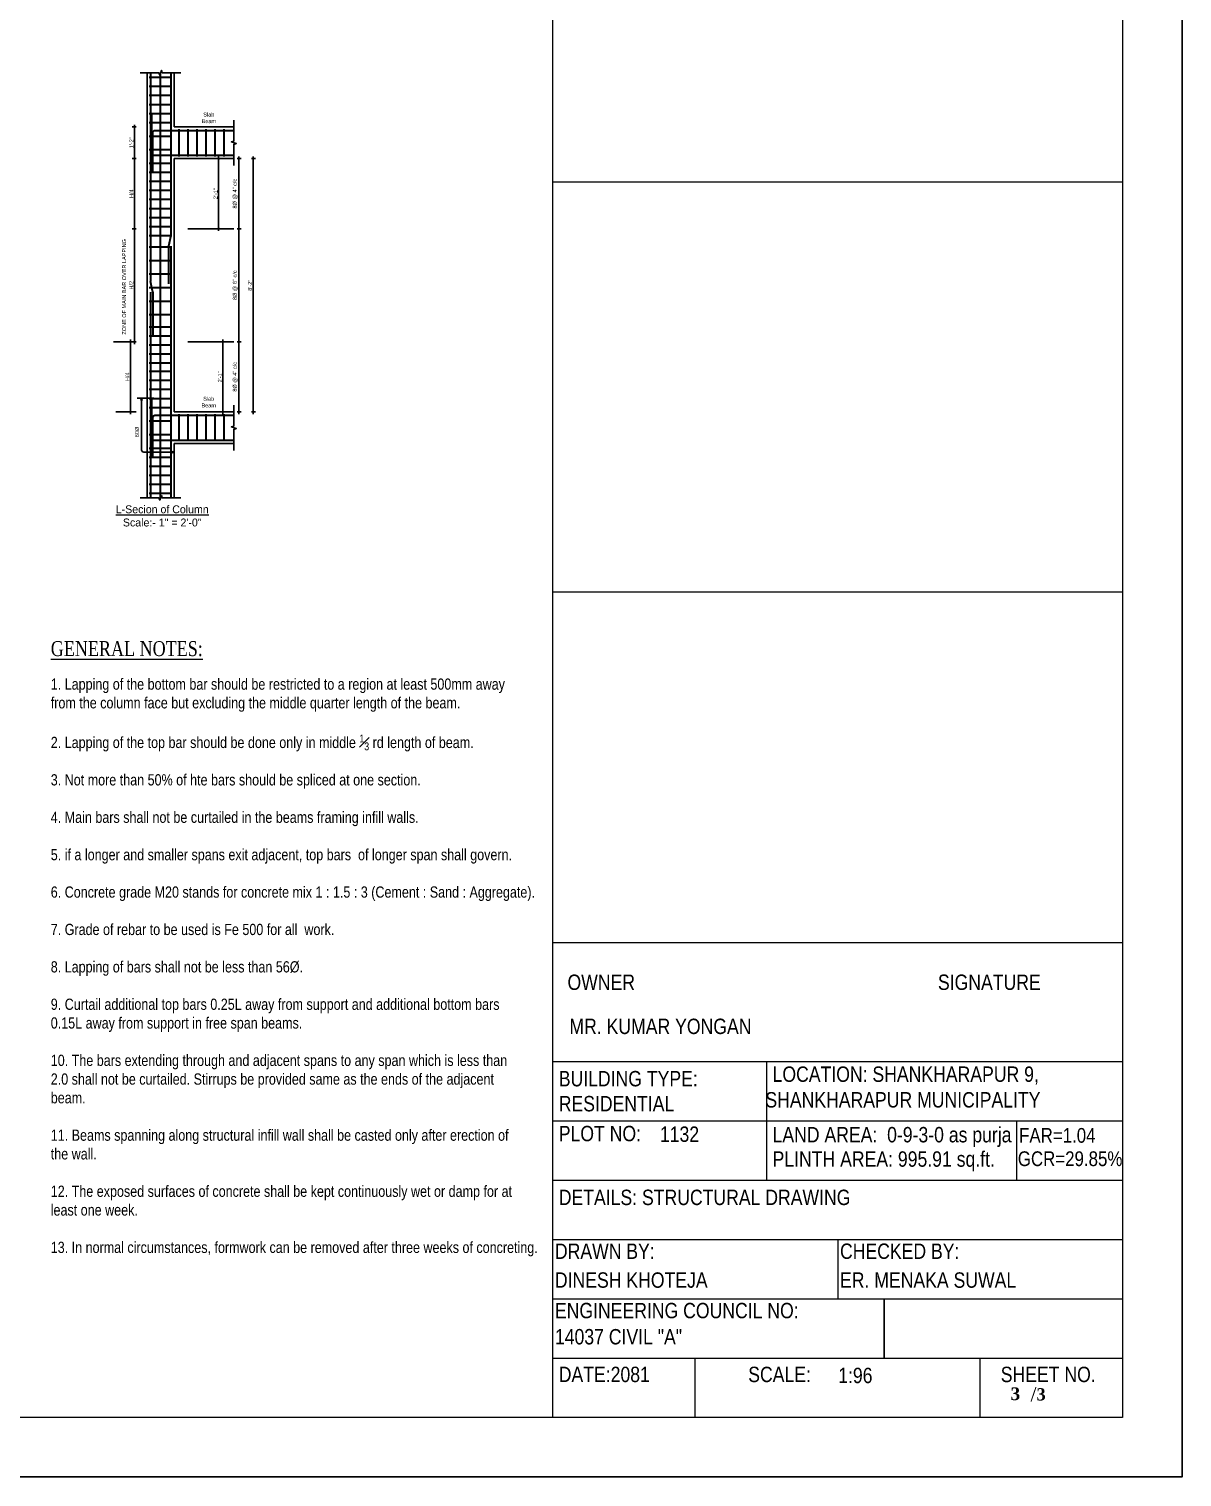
# Model space of a CAD drawing. Header units: inches. Extents: x -2812 to 9774, y -15726 to -746.
# Drawn here: x -534 to 366, y -15726 to -14597 of the extents above; entities that cross this region are included whole.
import ezdxf

# ---------------------------------------------------------------- set-up
doc = ezdxf.new("R2010")
doc.units = ezdxf.units.IN
doc.header["$LTSCALE"] = 17
doc.header["$MEASUREMENT"] = 0
for name, color, linetype in [('A-Wall', 7, 'Continuous'), ('Boundries', 240, 'Continuous'), ('break line', 142, 'Continuous'), ('concrete', 173, 'Continuous'), ('Dim', 1, 'Continuous')]:
    doc.layers.add(name, color=color, linetype=linetype)
for name, color, linetype, lineweight in [('ELE1', 3, 'Continuous', 9), ('Rebar', 250, 'Continuous', 30), ('STIRRUPS', 4, 'Continuous', 30), ('TEXT', 231, 'Continuous', 20), ('Text 0.200', 122, 'Continuous', 20)]:
    doc.layers.add(name, color=color, linetype=linetype, lineweight=lineweight)
doc.styles.add('1-96', font='arial.ttf', dxfattribs={"height": 7})
doc.styles.add('ordinary', font='ARIALN.TTF')
doc.styles.add('ROMANS', font='', dxfattribs={"width": 0.8, "height": 7})
doc.styles.get('ROMANS').set_extended_font_data('Raavi')
doc.dimstyles.new('4 times', dxfattribs={"dimtxt": 7, "dimasz": 7, "dimexe": 4, "dimexo": 1, "dimgap": 2, "dimtad": 1, "dimdec": 0, "dimlfac": 0.25, "dimzin": 0, "dimdsep": 46, "dimlunit": 4, "dimtxsty": '1-96', "dimblk": 'DOTSMALL', "dimcen": 3, "dimdle": 4, "dimclrd": 256, "dimclre": 256, "dimclrt": 6, "dimadec": 0, "dimazin": 0, "dimtfac": 1, "dimtdec": 0, "dimtix": 1, "dimtofl": 0, "dimtmove": 1, "dimatfit": 3, "dimfxl": 3, "dimfxlon": 1, "dimtolj": 1, "dimtzin": 0, "dimlwd": -1, "dimlwe": -1, "dimarcsym": 0})

# ---------------------------------------------------------------- blocks, each defined once
blk = doc.blocks.new('_DotSmall')
at = {"color": 0, "const_width": 0.5}
blk.add_lwpolyline([(-0.0625, 0, 1), (0.0625, 0, 1)], format="xyb", close=True, dxfattribs=at)
blk = doc.blocks.new('*D302')
at = {"layer": 'Defpoints', "color": 0, "transparency": 16777216}
for p in [(112.1, 655.9), (112.1, 207.9), (259.7, 207.9)]:
    blk.add_point(p, dxfattribs=at)
at = {"layer": 'Dim', "transparency": 16777216}
for p, q in [((256.7, 655.9), (263.7, 655.9)), ((259.7, 659.9), (259.7, 203.9)), ((256.7, 207.9), (263.7, 207.9))]:
    blk.add_line(p, q, dxfattribs=at)
at = {"layer": 'Dim', "transparency": 16777216, "xscale": 7, "yscale": 7, "zscale": 7}
for p, rotation in [((259.7, 655.9), 90), ((259.7, 207.9), 270)]:
    blk.add_blockref('_DotSmall', p, dxfattribs=dict(at, rotation=rotation))
at = {"layer": 'Dim', "color": 6, "transparency": 16777216, "insert": (254.1, 431.9), "char_height": 7, "attachment_point": 5, "rotation": 90, "style": '1-96'}
blk.add_mtext('\\A1;8\'-2"', dxfattribs=at)
blk = doc.blocks.new('*D303')
at = {"layer": 'Defpoints', "color": 0, "transparency": 16777216}
for p in [(119.9, 655.9), (119.9, 531.9), (234.4, 531.9)]:
    blk.add_point(p, dxfattribs=at)
at = {"layer": 'Dim', "transparency": 16777216}
for p, q in [((231.4, 655.9), (238.4, 655.9)), ((234.4, 659.9), (234.4, 527.9)), ((231.4, 531.9), (238.4, 531.9))]:
    blk.add_line(p, q, dxfattribs=at)
at = {"layer": 'Dim', "transparency": 16777216, "xscale": 7, "yscale": 7, "zscale": 7}
for p, rotation in [((234.4, 655.9), 90), ((234.4, 531.9), 270)]:
    blk.add_blockref('_DotSmall', p, dxfattribs=dict(at, rotation=rotation))
at = {"layer": 'Dim', "color": 6, "transparency": 16777216, "insert": (227.8, 593.9), "char_height": 7, "attachment_point": 5, "rotation": 90, "style": '1-96'}
blk.add_mtext('\\A1;8%%C @ 4" c/c', dxfattribs=at)
blk = doc.blocks.new('*D304')
at = {"layer": 'Defpoints', "color": 0, "transparency": 16777216}
for p in [(119.9, 531.9), (119.9, 331.9), (234.4, 331.9)]:
    blk.add_point(p, dxfattribs=at)
at = {"layer": 'Dim', "transparency": 16777216}
for p, q in [((231.4, 531.9), (238.4, 531.9)), ((234.4, 535.9), (234.4, 327.9)), ((231.4, 331.9), (238.4, 331.9))]:
    blk.add_line(p, q, dxfattribs=at)
at = {"layer": 'Dim', "transparency": 16777216, "xscale": 7, "yscale": 7, "zscale": 7}
for p, rotation in [((234.4, 531.9), 90), ((234.4, 331.9), 270)]:
    blk.add_blockref('_DotSmall', p, dxfattribs=dict(at, rotation=rotation))
at = {"layer": 'Dim', "color": 6, "transparency": 16777216, "insert": (227.8, 431.9), "char_height": 7, "attachment_point": 5, "rotation": 90, "style": '1-96'}
blk.add_mtext('\\A1;8%%C @ 6" c/c', dxfattribs=at)
blk = doc.blocks.new('*D305')
at = {"layer": 'Defpoints', "color": 0, "transparency": 16777216}
for p in [(119.9, 331.9), (119.9, 207.9), (234.4, 207.9)]:
    blk.add_point(p, dxfattribs=at)
at = {"layer": 'Dim', "transparency": 16777216}
for p, q in [((234.4, 335.9), (234.4, 203.9)), ((231.4, 331.9), (238.4, 331.9)), ((231.4, 207.9), (238.4, 207.9))]:
    blk.add_line(p, q, dxfattribs=at)
at = {"layer": 'Dim', "transparency": 16777216, "xscale": 7, "yscale": 7, "zscale": 7}
for p, rotation in [((234.4, 331.9), 90), ((234.4, 207.9), 270)]:
    blk.add_blockref('_DotSmall', p, dxfattribs=dict(at, rotation=rotation))
at = {"layer": 'Dim', "color": 6, "transparency": 16777216, "insert": (227.8, 269.9), "char_height": 7, "attachment_point": 5, "rotation": 90, "style": '1-96'}
blk.add_mtext('\\A1;8%%C @ 4" c/c', dxfattribs=at)
blk = doc.blocks.new('*D306')
at = {"layer": 'Defpoints', "color": 0, "transparency": 16777216}
for p in [(119.9, 655.9), (119.9, 531.9), (198.6, 531.9)]:
    blk.add_point(p, dxfattribs=at)
at = {"layer": 'Dim', "transparency": 16777216}
for p, q in [((195.6, 655.9), (202.6, 655.9)), ((198.6, 659.9), (198.6, 527.9)), ((195.6, 531.9), (202.6, 531.9))]:
    blk.add_line(p, q, dxfattribs=at)
at = {"layer": 'Dim', "transparency": 16777216, "xscale": 7, "yscale": 7, "zscale": 7}
for p, rotation in [((198.6, 655.9), 90), ((198.6, 531.9), 270)]:
    blk.add_blockref('_DotSmall', p, dxfattribs=dict(at, rotation=rotation))
at = {"layer": 'Dim', "color": 6, "transparency": 16777216, "insert": (193.1, 593.9), "char_height": 7, "attachment_point": 5, "rotation": 90, "style": '1-96'}
blk.add_mtext('\\A1;2\'-1"', dxfattribs=at)
blk = doc.blocks.new('*D307')
at = {"layer": 'Defpoints', "color": 0, "transparency": 16777216}
for p in [(119.9, 331.9), (206.2, 331.9), (119.9, 207.9)]:
    blk.add_point(p, dxfattribs=at)
at = {"layer": 'Dim', "transparency": 16777216}
for p, q in [((206.2, 203.9), (206.2, 335.9)), ((203.2, 331.9), (210.2, 331.9)), ((203.2, 207.9), (210.2, 207.9))]:
    blk.add_line(p, q, dxfattribs=at)
at = {"layer": 'Dim', "transparency": 16777216, "xscale": 7, "yscale": 7, "zscale": 7}
for p, rotation in [((206.2, 331.9), 90), ((206.2, 207.9), 270)]:
    blk.add_blockref('_DotSmall', p, dxfattribs=dict(at, rotation=rotation))
at = {"layer": 'Dim', "color": 6, "transparency": 16777216, "insert": (200.7, 269.9), "char_height": 7, "attachment_point": 5, "rotation": 90, "style": '1-96'}
blk.add_mtext('\\A1;2\'-1"', dxfattribs=at)
blk = doc.blocks.new('*D274')
at = {"layer": 'Defpoints', "color": 0, "transparency": 16777216}
for p in [(21553.5, 7057), (21531.4, 6933), (21553.5, 6933)]:
    blk.add_point(p, dxfattribs=at)
at = {"layer": 'Dim', "transparency": 16777216}
for p, q in [((21534.4, 7057), (21527.4, 7057)), ((21531.4, 7061), (21531.4, 6929)), ((21534.4, 6933), (21527.4, 6933))]:
    blk.add_line(p, q, dxfattribs=at)
at = {"layer": 'Dim', "transparency": 16777216, "xscale": 7, "yscale": 7, "zscale": 7}
for p, rotation in [((21531.4, 7057), 90), ((21531.4, 6933), 270)]:
    blk.add_blockref('_DotSmall', p, dxfattribs=dict(at, rotation=rotation))
at = {"layer": 'Dim', "color": 6, "transparency": 16777216, "insert": (21525.8, 6995), "char_height": 7, "attachment_point": 5, "rotation": 90, "style": '1-96'}
blk.add_mtext('\\A1;H/4', dxfattribs=at)
blk = doc.blocks.new('*D275')
at = {"layer": 'Defpoints', "color": 0, "transparency": 16777216}
for p in [(21546.4, 6733), (21524.3, 6609), (21553.5, 6609)]:
    blk.add_point(p, dxfattribs=at)
at = {"layer": 'Dim', "transparency": 16777216}
for p, q in [((21524.3, 6737), (21524.3, 6605)), ((21527.3, 6733), (21520.3, 6733)), ((21527.3, 6609), (21520.3, 6609))]:
    blk.add_line(p, q, dxfattribs=at)
at = {"layer": 'Dim', "transparency": 16777216, "xscale": 7, "yscale": 7, "zscale": 7}
for p, rotation in [((21524.3, 6733), 90), ((21524.3, 6609), 270)]:
    blk.add_blockref('_DotSmall', p, dxfattribs=dict(at, rotation=rotation))
at = {"layer": 'Dim', "color": 6, "transparency": 16777216, "insert": (21518.7, 6671), "char_height": 7, "attachment_point": 5, "rotation": 90, "style": '1-96'}
blk.add_mtext('\\A1;H/4', dxfattribs=at)
blk = doc.blocks.new('*D309')
at = {"layer": 'Defpoints', "color": 0, "transparency": 16777216}
for p in [(49.8, 531.9), (59.9, 531.9), (59.9, 331.9)]:
    blk.add_point(p, dxfattribs=at)
at = {"layer": 'Dim', "transparency": 16777216}
for p, q in [((52.8, 531.9), (45.8, 531.9)), ((49.8, 327.9), (49.8, 535.9)), ((52.8, 331.9), (45.8, 331.9))]:
    blk.add_line(p, q, dxfattribs=at)
at = {"layer": 'Dim', "transparency": 16777216, "xscale": 7, "yscale": 7, "zscale": 7}
for p, rotation in [((49.8, 531.9), 90), ((49.8, 331.9), 270)]:
    blk.add_blockref('_DotSmall', p, dxfattribs=dict(at, rotation=rotation))
at = {"layer": 'Dim', "color": 6, "transparency": 16777216, "insert": (44.2, 431.9), "char_height": 7, "attachment_point": 5, "rotation": 90, "style": '1-96'}
blk.add_mtext('\\A1;H/2', dxfattribs=at)
blk = doc.blocks.new('*D308')
at = {"layer": 'Defpoints', "color": 0, "transparency": 16777216}
for p in [(49.8, 711.9), (71.9, 711.9), (71.9, 655.9)]:
    blk.add_point(p, dxfattribs=at)
at = {"layer": 'Dim', "transparency": 16777216}
for p, q in [((52.8, 711.9), (45.8, 711.9)), ((49.8, 651.9), (49.8, 715.9)), ((52.8, 655.9), (45.8, 655.9))]:
    blk.add_line(p, q, dxfattribs=at)
at = {"layer": 'Dim', "transparency": 16777216, "xscale": 7, "yscale": 7, "zscale": 7}
for p, rotation in [((49.8, 711.9), 90), ((49.8, 655.9), 270)]:
    blk.add_blockref('_DotSmall', p, dxfattribs=dict(at, rotation=rotation))
at = {"layer": 'Dim', "color": 6, "transparency": 16777216, "insert": (44.3, 683.9), "char_height": 7, "attachment_point": 5, "rotation": 90, "style": '1-96'}
blk.add_mtext('\\A1;1\'-2"', dxfattribs=at)
blk = doc.blocks.new('A$C1E8C597F')
at = {"layer": 'Dim'}
for points in [[(63.2, 228.2), (62.2, 232.2), (61.2, 228.2)], [(115.9, 135.6), (119.9, 136.6), (115.9, 137.6)]]:
    blk.add_hatch(color=256, dxfattribs=at).paths.add_polyline_path(points)
for p, q in [((52.8, 655.9), (45.8, 655.9)), ((52.8, 531.9), (49.8, 531.9)), ((52.8, 331.9), (12.3, 331.9)), ((52.8, 207.9), (16.8, 207.9))]:
    blk.add_line(p, q)
at = {"layer": 'break line', "linetype": 'Continuous'}
for points in [[(59.9, 807.9), (92.9, 807.9), (94.4, 803.8), (97.4, 812), (98.9, 807.9), (131.9, 807.9)], [(225.4, 723.9), (225.4, 686.9), (221.3, 685.4), (229.6, 682.4), (225.4, 680.9), (225.4, 643.9)], [(225.4, 219.9), (225.4, 182.9), (221.3, 181.4), (229.6, 178.4), (225.4, 176.9), (225.4, 139.9)], [(59.9, 55.9), (92.9, 55.9), (94.4, 51.8), (97.4, 60), (98.9, 55.9), (131.9, 55.9)]]:
    blk.add_lwpolyline(points, dxfattribs=at)
at = {"layer": 'concrete'}
for p, q in [((71.9, 807.9), (71.9, 55.9)), ((119.9, 711.9), (119.9, 807.9)), ((119.9, 711.9), (225.4, 711.9)), ((119.9, 655.9), (119.9, 207.9)), ((119.9, 655.9), (225.4, 655.9)), ((143.9, 531.9), (225.4, 531.9)), ((143.9, 331.9), (225.4, 331.9)), ((54.7, 232.2), (83.8, 232.2)), ((119.9, 207.9), (225.4, 207.9)), ((119.9, 151.9), (225.4, 151.9)), ((119.9, 151.9), (119.9, 55.9))]:
    blk.add_line(p, q, dxfattribs=at)
at = {"layer": 'Dim'}
for points in [[(61.2, 228.2), (62.2, 232.2), (63.2, 228.2), (61.2, 228.2)], [(115.9, 137.6), (119.9, 136.6), (115.9, 135.6), (115.9, 137.6)]]:
    blk.add_lwpolyline(points, dxfattribs=at)
blk.add_lwpolyline([(119.9, 136.7), (66.2, 136.7, -0.414214), (62.2, 140.7), (62.2, 232.2)], format="xyb", dxfattribs=at)
at = {"layer": 'Rebar'}
for p, q in [((77.9, 807.9), (77.9, 438.7)), ((95.9, 55.9), (95.9, 807.9)), ((113.9, 807.9), (113.9, 519.9)), ((113.9, 519.9), (109.9, 501.1)), ((109.9, 501.1), (109.9, 434.5)), ((113.9, 501), (113.9, 55.9)), ((81.9, 419.9), (77.9, 438.7)), ((77.9, 419.7), (77.9, 55.9)), ((81.9, 419.9), (81.9, 343.9))]:
    blk.add_line(p, q, dxfattribs=at)
for points in [[(79.9, 735.9), (79.9, 665.9, 0.414214), (83.9, 661.9), (225.4, 661.9)], [(81.9, 631.9), (81.9, 701.9, -0.414214), (85.9, 705.9), (225.4, 705.9)], [(79.9, 231.9), (79.9, 161.9, 0.414214), (83.9, 157.9), (225.4, 157.9)], [(81.9, 127.9), (81.9, 197.9, -0.414214), (85.9, 201.9), (225.4, 201.9)]]:
    blk.add_lwpolyline(points, format="xyb", dxfattribs=at)
at = {"layer": 'STIRRUPS'}
for p, q in [((75.9, 799.9), (115.9, 799.9)), ((75.9, 783.9), (115.9, 783.9)), ((75.9, 767.9), (115.9, 767.9)), ((75.9, 751.9), (115.9, 751.9)), ((75.9, 735.9), (115.9, 735.9)), ((75.9, 719.9), (115.9, 719.9)), ((75.9, 695.9), (115.9, 695.9)), ((127.9, 707.9), (127.9, 659.9)), ((143.9, 707.9), (143.9, 659.9)), ((159.9, 707.9), (159.9, 659.9)), ((175.9, 707.9), (175.9, 659.9)), ((191.9, 707.9), (191.9, 659.9)), ((207.9, 707.9), (207.9, 659.9)), ((75.9, 671.9), (115.9, 671.9)), ((75.9, 671.9), (115.9, 671.9)), ((75.9, 671.9), (115.9, 671.9)), ((75.9, 647.9), (115.9, 647.9)), ((75.9, 631.9), (115.9, 631.9)), ((75.9, 615.9), (115.9, 615.9)), ((75.9, 599.9), (115.9, 599.9)), ((75.9, 583.9), (115.9, 583.9)), ((75.9, 567.9), (115.9, 567.9)), ((75.9, 551.9), (115.9, 551.9)), ((75.9, 535.9), (115.9, 535.9)), ((75.9, 519.9), (115.9, 519.9)), ((75.9, 499.9), (115.9, 499.9)), ((75.9, 475.9), (115.9, 475.9)), ((75.9, 451.9), (115.9, 451.9)), ((75.9, 427.9), (115.9, 427.9)), ((75.9, 403.9), (115.9, 403.9)), ((75.9, 379.9), (115.9, 379.9)), ((75.9, 358.5), (115.9, 358.5)), ((75.9, 342.5), (115.9, 342.5)), ((75.9, 326.5), (115.9, 326.5)), ((75.9, 310.5), (115.9, 310.5)), ((75.9, 294.5), (115.9, 294.5)), ((75.9, 279.9), (115.9, 279.9)), ((75.9, 263.9), (115.9, 263.9)), ((75.9, 247.9), (115.9, 247.9)), ((75.9, 231.9), (115.9, 231.9)), ((75.9, 215.9), (115.9, 215.9)), ((75.9, 191.9), (115.9, 191.9)), ((127.9, 203.9), (127.9, 155.9)), ((143.9, 203.9), (143.9, 155.9)), ((159.9, 203.9), (159.9, 155.9)), ((175.9, 203.9), (175.9, 155.9)), ((191.9, 203.9), (191.9, 155.9)), ((207.9, 203.9), (207.9, 155.9)), ((75.9, 167.9), (115.9, 167.9)), ((75.9, 143.9), (115.9, 143.9)), ((75.9, 127.9), (115.9, 127.9)), ((75.9, 111.9), (115.9, 111.9)), ((75.9, 95.9), (115.9, 95.9)), ((75.9, 79.9), (115.9, 79.9)), ((75.9, 63.9), (115.9, 63.9))]:
    blk.add_line(p, q, dxfattribs=at)
at = {"layer": 'TEXT', "char_height": 7, "width": 69.612, "attachment_point": 2, "style": '1-96'}
for insert in [(181.2, 737.3), (181, 234.6)]:
    blk.add_mtext('Slab \\PBeam', dxfattribs=dict(at, insert=insert))
at = {"layer": 'TEXT', "char_height": 7, "attachment_point": 2, "rotation": 90, "style": '1-96'}
for s, insert, width in [('ZONE OF MAIN BAR OVER LAPPING', (27.8, 429.1), 175.053), ('60%%C', (50.6, 172.5), 50.475)]:
    blk.add_mtext(s, dxfattribs=dict(at, insert=insert, width=width))
at = {"layer": 'TEXT', "insert": (98.8, 5.1), "char_height": 14, "width": 371.355, "attachment_point": 8}
blk.add_mtext('{\\LL-Secion of Column \\P}Scale:- 1" = 2\'-0"', dxfattribs=at)
at = {"layer": 'Dim'}
dim = blk.add_linear_dim(base=(49.8, 711.9), p1=(71.9, 655.9), p2=(71.9, 711.9), angle=90, dimstyle='4 times', override={"dimtxsty": '1-96'}, dxfattribs=at)
dim.commit()
dim.dimension.update_dxf_attribs({"geometry": '*D308', "text_midpoint": (44.3, 683.9)})
for base, p1, p2, picture, middle in [((49.8, 531.9), (71.9, 655.9), (71.9, 531.9), '*D274', (44.2, 593.9)), ((42.7, 207.9), (64.8, 331.9), (71.9, 207.9), '*D275', (37.1, 269.9))]:
    dim = blk.add_linear_dim(base=base, p1=p1, p2=p2, angle=90, text='H/4', dimstyle='4 times', override={"dimtxsty": '1-96'}, dxfattribs=at)
    dim.commit()
    dim.dimension.update_dxf_attribs({"geometry": picture, "text_midpoint": middle, "insert": (-21481.6, -6401.1)})
for base, p1, p2, text, picture, middle in [((259.7, 207.9), (112.1, 655.9), (112.1, 207.9), '8\'-2"', '*D302', (254.1, 431.9)), ((234.4, 531.9), (119.9, 655.9), (119.9, 531.9), '8%%C @ 4" c/c', '*D303', (227.8, 593.9)), ((198.6, 531.9), (119.9, 655.9), (119.9, 531.9), '2\'-1"', '*D306', (193.1, 593.9)), ((49.8, 531.9), (59.9, 331.9), (59.9, 531.9), 'H/2', '*D309', (44.2, 431.9)), ((234.4, 331.9), (119.9, 531.9), (119.9, 331.9), '8%%C @ 6" c/c', '*D304', (227.8, 431.9)), ((234.4, 207.9), (119.9, 331.9), (119.9, 207.9), '8%%C @ 4" c/c', '*D305', (227.8, 269.9)), ((206.2, 331.9), (119.9, 207.9), (119.9, 331.9), '2\'-1"', '*D307', (200.7, 269.9))]:
    dim = blk.add_linear_dim(base=base, p1=p1, p2=p2, angle=90, text=text, dimstyle='4 times', override={"dimtxsty": '1-96'}, dxfattribs=at)
    dim.commit()
    dim.dimension.update_dxf_attribs({"geometry": picture, "text_midpoint": middle})

msp = doc.modelspace()

# ---------------------------------------------------------------- linework, layer by layer
at = {"layer": 'A-Wall', "ltscale": 50}
msp.add_line((133.7, -15587.3), (133.7, -15633.6), dxfattribs=at)
at = {"layer": 'Defpoints'}
msp.add_lwpolyline([(366, -13478.3), (-2811.6, -13478.3), (-2811.6, -15726.2), (366, -15726.2)], close=True, dxfattribs=at)
at = {"layer": 'ELE1'}
for p, q in [((-124.9, -15679.9), (-124.9, -13524.6)), ((319.7, -14716.2), (-124.9, -14716.2)), ((319.7, -15035.9), (-124.9, -15035.9))]:
    msp.add_line(p, q, dxfattribs=at)
msp.add_lwpolyline([(-2765.3, -13524.6), (319.7, -13524.6), (319.7, -15679.9), (-2765.3, -15679.9)], close=True, dxfattribs=at)
at = {"layer": 'TEXT'}
for p, q in [((-124.9, -15309.4), (319.7, -15309.4)), ((-124.9, -15402), (319.7, -15402)), ((41.9, -15402), (41.9, -15494.7)), ((-124.9, -15448.3), (319.7, -15448.3)), ((236.8, -15448.3), (236.8, -15494.7)), ((-124.9, -15494.7), (319.7, -15494.7)), ((-124.9, -15541), (319.7, -15541)), ((97.4, -15541), (97.4, -15587.3)), ((-124.9, -15587.3), (319.7, -15587.3)), ((-124.9, -15633.6), (319.7, -15633.6)), ((-13.8, -15679.9), (-13.8, -15633.6)), ((208.5, -15679.9), (208.5, -15633.6))]:
    msp.add_line(p, q, dxfattribs=at)

# ---------------------------------------------------------------- block references
at = {"layer": 'Boundries', "xscale": 0.441, "yscale": 0.441, "zscale": 0.441}
msp.add_blockref('A$C1E8C597F', (-473.1, -14987.1), dxfattribs=at)

# ---------------------------------------------------------------- texts
at = {"insert": (208.5, -15642.7), "char_height": 6.5423, "width": 86.843, "attachment_point": 1}
msp.add_mtext('\\A1;{\\fTimes New Roman|b1|i0|c0|p18;\\H1.2367x;\\P\\pi29.42287;\\H0.80859x;    \\fBookman Old Style|b0|i0|c0|p18;\\H1.6907x;/\\fBookman Old Style|b1|i0|c0|p18;\\H0.86414x;3\\fArial|b1|i0|c0|p34;\\H1.2047x; \\H0.8998x;   }', dxfattribs=at)
at = {"layer": 'TEXT', "style": 'ordinary'}
for s, height, p in [('OWNER', 12, (-113.4, -15346.3)), ('SIGNATURE', 12, (175.6, -15346.3)), ('MR. KUMAR YONGAN', 12, (-111.9, -15380.7)), ('LOCATION: SHANKHARAPUR 9,', 12, (46.6, -15418)), ('BUILDING TYPE:  ', 12, (-120.2, -15421.5)), ('RESIDENTIAL', 12, (-120.2, -15441)), ('SHANKHARAPUR MUNICIPALITY', 12, (41, -15438)), ('PLOT NO: ', 12, (-120.2, -15464.3)), ('1132', 12, (-41.3, -15464.8)), ('LAND AREA:  0-9-3-0 as purja', 12, (46.6, -15465.2)), ('FAR=1.04', 11.49, (238.9, -15465.5)), ('PLINTH AREA: 995.91 sq.ft.', 12, (46.6, -15484.2)), ('GCR=29.85%%%', 11.494, (237.9, -15483.7)), ('DETAILS: STRUCTURAL DRAWING ', 12, (-120.2, -15514.1)), ('DRAWN BY:', 12, (-123.2, -15556.1)), ('CHECKED BY: ', 12, (99.2, -15556.1)), ('DINESH KHOTEJA', 12, (-123.2, -15578.6)), ('ER. MENAKA SUWAL', 12, (99.2, -15578.6)), ('ENGINEERING COUNCIL NO:', 12, (-123.2, -15602.4)), ('14037 CIVIL "A"', 12, (-123.2, -15622.8)), ('DATE:2081', 12, (-120.2, -15652.2)), ('SCALE:', 12, (27.6, -15652.2)), ('SHEET NO.', 12, (224.6, -15652.2))]:
    msp.add_text(s, height=height, dxfattribs=at).set_placement(p)
at = {"layer": 'TEXT', "ltscale": 0.25, "insert": (-516.5, -15074.2), "char_height": 11.664, "width": 370.377, "attachment_point": 1, "style": 'ROMANS'}
msp.add_mtext('\\A1;{\\fBook Antiqua|b0|i0|c0|p18;\\LGENERAL NOTES:\\P\\fArial|b0|i0|c0|p34;\\H0.5x;\\P\\H1.5x;\\l1. Lapping of the bottom bar should be restricted to a region at least 500mm away from the column face but excluding the middle quarter length of the beam.\\P\\P2. Lapping of the top bar should be done only in middle \\H0.7x;\\S1#3;\\H1.429x; rd length of beam.\\P\\P3. Not more than 50% of hte bars should be spliced at one section.\\P\\P4. Main bars shall not be curtailed in the beams framing infill walls.\\P\\P5. if a longer and smaller spans exit adjacent, top bars  of longer span shall govern.\\P\\P6. Concrete grade M20 stands for concrete mix 1 : 1.5 : 3 (Cement : Sand : Aggregate).\\P\\P7. Grade of rebar to be used is Fe 500 for all  work.\\P\\P8. Lapping of bars shall not be less than 56Ø.\\P\\P9. Curtail additional top bars 0.25L away from support and additional bottom bars 0.15L away from support in free span beams.\\P\\P10. The bars extending through and adjacent spans to any span which is less than 2.0 shall not be curtailed. Stirrups be provided same as the ends of the adjacent beam.\\P\\P11. Beams spanning along structural infill wall shall be casted only after erection of the wall.\\P\\P12. The exposed surfaces of concrete shall be kept continuously wet or damp for at least one week.\\P\\P13. In normal circumstances, formwork can be removed after three weeks of concreting.}', dxfattribs=at)
at = {"layer": 'TEXT', "style": 'ordinary'}
msp.add_attdef('1:96', (97.8, -15653), 'SCALE', height=12, dxfattribs=at)
at = {"layer": 'Text 0.200', "ltscale": 10, "insert": (236, -15656.3), "char_height": 9.93, "width": 19.482, "attachment_point": 2}
msp.add_mtext('{\\fBookman Old Style|b1|i0|c0|p18;3}', dxfattribs=at)

doc.saveas('drawing.dxf')
